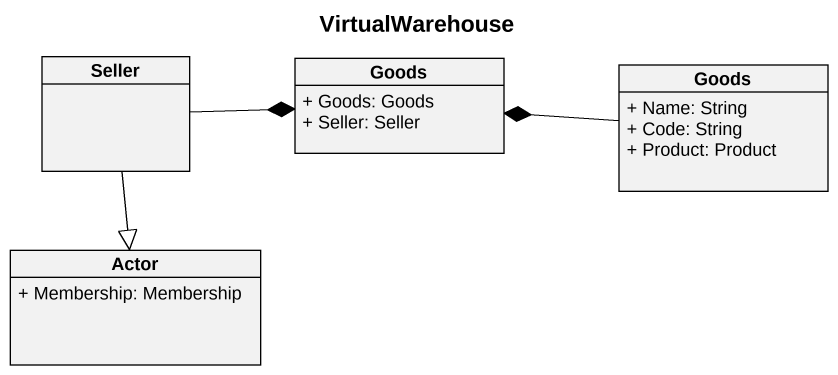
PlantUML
@startuml
title VirtualWarehouse
hide circle
hide empty members
skinparam classAttributeIconSize 0
class Seller
class Goods {
  + Goods: Goods
  + Seller: Seller
}
class "Goods" as Goods_2 {
  + Name: String
  + Code: String
  + Product: Product
}
class "Actor" as Actor_ {
  + Membership: Membership
}
Seller -right-* Goods
Seller --|> Actor_
Goods_2 -left-* Goods
@enduml
